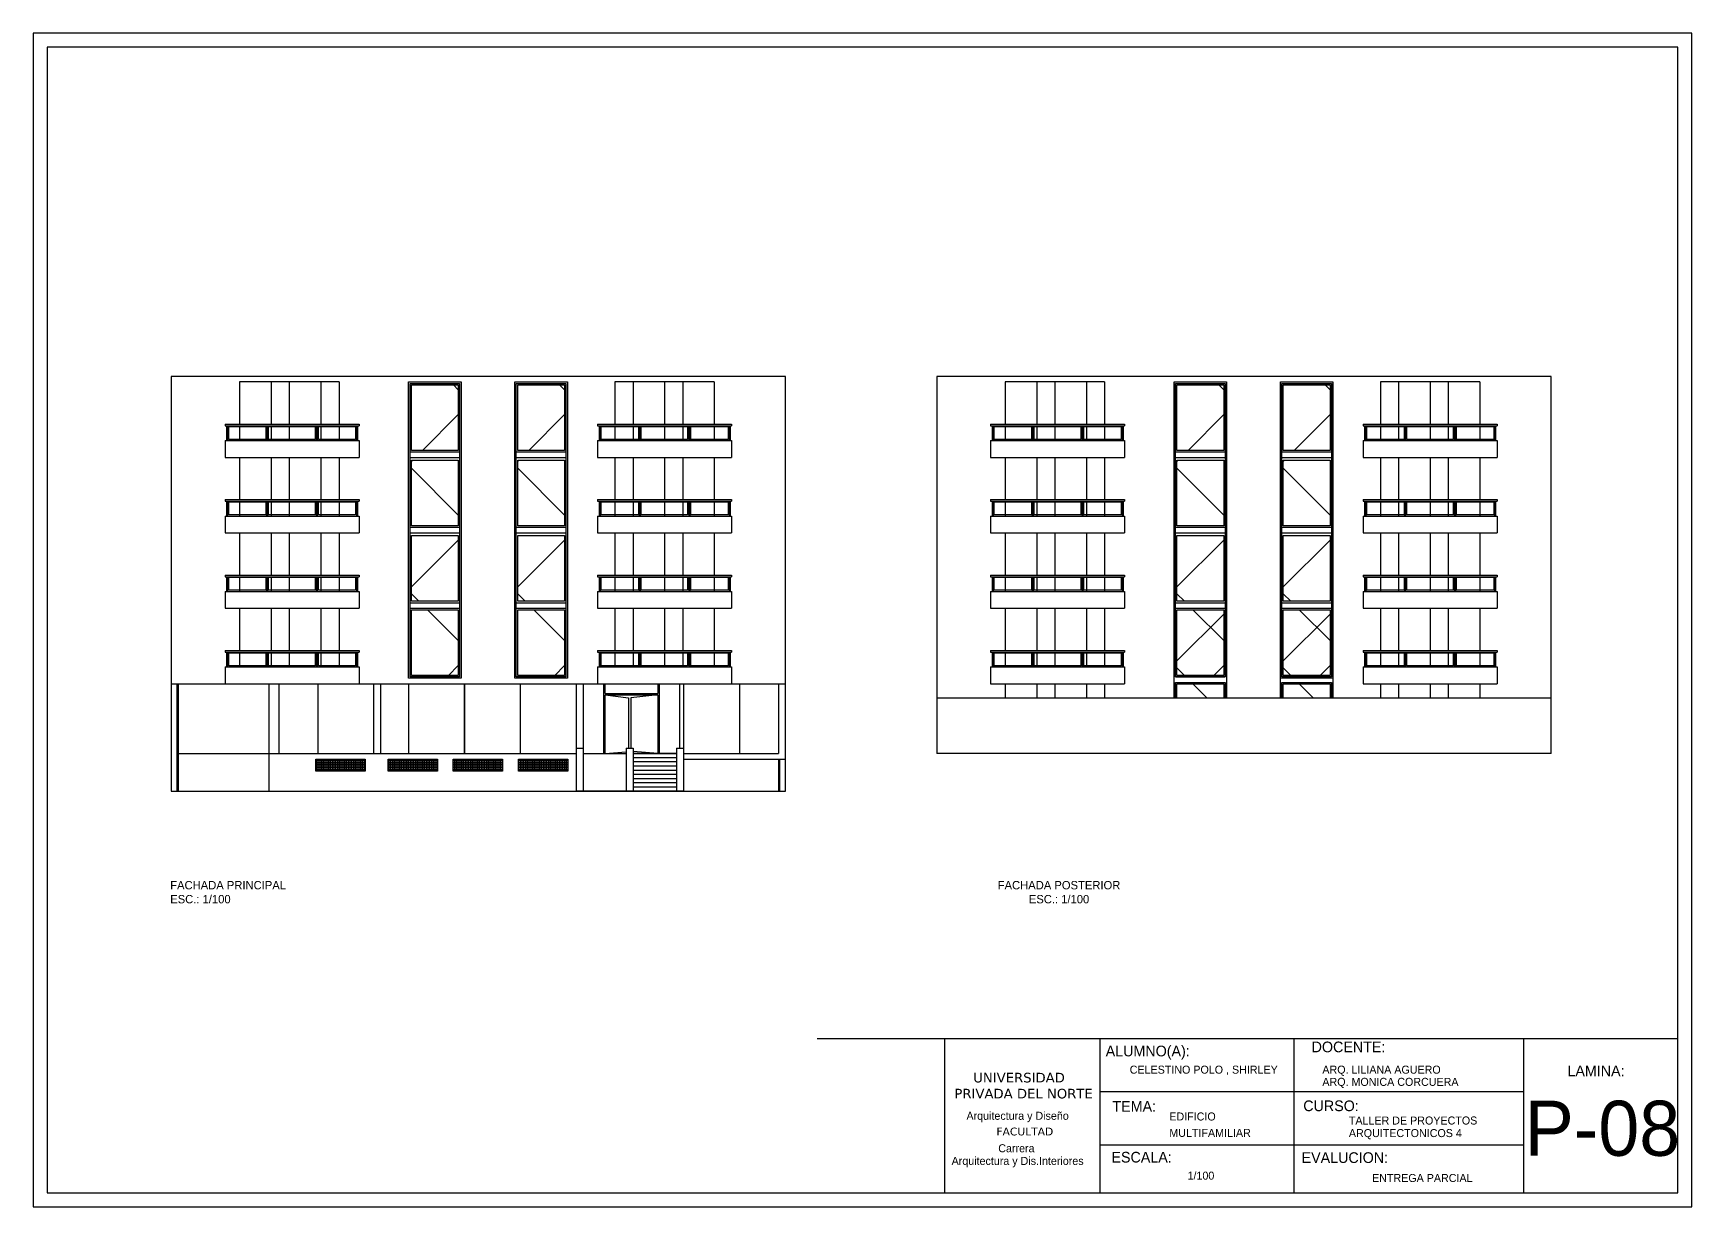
# Model space of a CAD drawing. Header units: metres. Extents: x -525 to 413, y -37 to 272.
# Drawn here: x 354.1 to 413.5, y 73.2 to 115.2 of the extents above; entities that cross this region are included whole.
import ezdxf

# ---------------------------------------------------------------- set-up
doc = ezdxf.new("R2010")
doc.units = ezdxf.units.M
doc.header["$MEASUREMENT"] = 0
doc.linetypes.add('DASHED', pattern=[70, 50, -20])
doc.layers.get('0').update_dxf_attribs({"color": 254})
for name, color, linetype in [('DRAW', 254, 'Continuous'), ('escalera', 254, 'DASHED'), ('NOFIJO', 254, 'Continuous'), ('PUERTAS', 254, 'Continuous')]:
    doc.layers.add(name, color=color, linetype=linetype)
doc.layers.add('MARCO DE LEYENDA', color=254, linetype='Continuous', lineweight=25)
doc.layers.add('ventanas', color=254, linetype='Continuous', lineweight=30)
doc.styles.get("Standard").update_dxf_attribs({"font": 'HTOWERT.TTF', "height": 0.08})
doc.styles.add('STYLE1', font='verdana.ttf', dxfattribs={"height": 3})
doc.styles.add('style2', font='GOTHIC.TTF')
pattern_1 = [(45, (-1691.911, -1527.9265), (-2.245064, 2.245064), []), (135, (-1691.911, -1527.9265), (-2.245064, -2.245064), [])]
pattern_2 = [(45, (-1695.718, -1527.9265), (-2.245064, 2.245064), []), (135, (-1695.718, -1527.9265), (-2.245064, -2.245064), [])]
pattern_3 = [(45, (-1664.495, -1527.9265), (-2.245064, 2.245064), []), (135, (-1664.495, -1527.9265), (-2.245064, -2.245064), [])]
pattern_4 = [(45, (-1668.302, -1527.9265), (-2.245064, 2.245064), []), (135, (-1668.302, -1527.9265), (-2.245064, -2.245064), [])]

msp = doc.modelspace()

# ---------------------------------------------------------------- hatches: boundary and pattern name
h = msp.add_hatch()
h.set_pattern_fill('ANSI37', color=256)
h.set_pattern_definition(pattern_2)
h.paths.add_polyline_path([(369.297, 99.914), (367.619, 99.914), (367.619, 97.564), (369.297, 97.564)])
h.paths.add_polyline_path([(369.297, 102.614), (367.619, 102.614), (367.619, 100.264), (369.297, 100.264)])
h = msp.add_hatch()
h.set_pattern_fill('ANSI37', color=256)
h.set_pattern_definition(pattern_1)
h.paths.add_polyline_path([(373.104, 99.914), (371.426, 99.914), (371.426, 97.564), (373.104, 97.564)])
h.paths.add_polyline_path([(373.104, 102.614), (371.426, 102.614), (371.426, 100.264), (373.104, 100.264)])
h = msp.add_hatch()
h.set_pattern_fill('ANSI37', color=256)
h.set_pattern_definition(pattern_4)
h.paths.add_polyline_path([(396.713, 99.914), (395.035, 99.914), (395.035, 97.564), (396.713, 97.564)])
h.paths.add_polyline_path([(396.713, 102.614), (395.035, 102.614), (395.035, 100.264), (396.713, 100.264)])
h = msp.add_hatch()
h.set_pattern_fill('ANSI37', color=256)
h.set_pattern_definition(pattern_3)
h.paths.add_polyline_path([(400.52, 99.914), (398.842, 99.914), (398.842, 97.564), (400.52, 97.564)])
h.paths.add_polyline_path([(400.52, 102.614), (398.842, 102.614), (398.842, 100.264), (400.52, 100.264)])
h = msp.add_hatch()
h.set_pattern_fill('ANSI37', color=256)
h.set_pattern_definition(pattern_2)
h.paths.add_polyline_path([(369.297, 94.564), (367.619, 94.564), (367.619, 92.214), (369.297, 92.214)])
h.paths.add_polyline_path([(369.297, 97.214), (367.619, 97.214), (367.619, 94.864), (369.297, 94.864)])
h = msp.add_hatch()
h.set_pattern_fill('ANSI37', color=256)
h.set_pattern_definition(pattern_1)
h.paths.add_polyline_path([(373.104, 94.564), (371.426, 94.564), (371.426, 92.214), (373.104, 92.214)])
h.paths.add_polyline_path([(373.104, 97.214), (371.426, 97.214), (371.426, 94.864), (373.104, 94.864)])
h = msp.add_hatch()
h.set_pattern_fill('ANSI37', color=256)
h.set_pattern_definition(pattern_4)
h.paths.add_polyline_path([(396.713, 94.564), (395.035, 94.564), (395.035, 92.214), (396.713, 92.214)])
h.paths.add_polyline_path([(396.713, 97.214), (395.035, 97.214), (395.035, 94.864), (396.713, 94.864)])
h = msp.add_hatch()
h.set_pattern_fill('ANSI37', color=256)
h.set_pattern_definition(pattern_3)
h.paths.add_polyline_path([(400.52, 94.564), (398.842, 94.564), (398.842, 92.214), (400.52, 92.214)])
h.paths.add_polyline_path([(400.52, 97.214), (398.842, 97.214), (398.842, 94.864), (400.52, 94.864)])
h = msp.add_hatch()
h.set_pattern_fill('ANSI37', color=256)
h.set_pattern_definition([(45, (-1668.302, -1530.5765), (-2.245064, 2.245064), []), (135, (-1668.302, -1530.5765), (-2.245064, -2.245064), [])])
h.paths.add_polyline_path([(396.713, 94.564), (395.035, 94.564), (395.035, 92.214), (396.713, 92.214)])
h.paths.add_polyline_path([(395.035, 91.414), (396.713, 91.414), (396.713, 91.914), (395.035, 91.914)])
h = msp.add_hatch()
h.set_pattern_fill('ANSI37', color=256)
h.set_pattern_definition([(45, (-1664.495, -1530.5765), (-2.245064, 2.245064), []), (135, (-1664.495, -1530.5765), (-2.245064, -2.245064), [])])
h.paths.add_polyline_path([(400.52, 94.564), (398.842, 94.564), (398.842, 92.214), (400.52, 92.214)])
h.paths.add_polyline_path([(398.842, 91.414), (400.52, 91.414), (400.52, 91.914), (398.842, 91.914)])
h = msp.add_hatch()
h.set_pattern_fill('ANSI37', color=256, scale=0.02, angle=315)
h.set_pattern_definition([(0, (-1691.91102, -1527.92647), (1e-17, 0.0635), []), (90, (-1691.91102, -1527.92647), (-0.0635, 2e-17), [])])
h.paths.add_polyline_path([(365.967, 89.209), (364.199, 89.209), (364.199, 88.786), (365.967, 88.786)])
h.paths.add_polyline_path([(368.55, 89.209), (366.782, 89.209), (366.782, 88.786), (368.55, 88.786)])
h.paths.add_polyline_path([(370.884, 89.209), (369.115, 89.209), (369.115, 88.786), (370.884, 88.786)])
h.paths.add_polyline_path([(373.217, 89.209), (371.449, 89.209), (371.449, 88.786), (373.217, 88.786)])

# ---------------------------------------------------------------- linework, layer by layer
for p, q in [((359.016, 102.914), (359.016, 88.064)), ((381.016, 102.914), (359.016, 102.914)), ((381.016, 88.064), (381.016, 102.914)), ((386.432, 102.914), (386.432, 89.414)), ((408.432, 102.914), (386.432, 102.914)), ((408.432, 89.414), (408.432, 102.914)), ((365.027, 102.714), (361.468, 102.714)), ((361.468, 102.714), (361.468, 101.204)), ((365.027, 102.714), (365.027, 101.204)), ((378.466, 102.714), (374.907, 102.714)), ((374.907, 102.714), (374.907, 101.204)), ((378.466, 102.714), (378.466, 101.204)), ((392.443, 102.714), (388.884, 102.714)), ((388.884, 102.714), (388.884, 101.204)), ((392.443, 102.714), (392.443, 101.204)), ((405.882, 102.714), (402.323, 102.714)), ((402.323, 102.714), (402.323, 101.204)), ((405.882, 102.714), (405.882, 101.204)), ((360.946, 101.204), (365.746, 101.204)), ((360.946, 101.204), (360.946, 101.143)), ((360.946, 101.143), (365.746, 101.143)), ((361.012, 100.614), (361.012, 101.124)), ((361.037, 101.124), (361.012, 101.124)), ((361.021, 101.124), (361.021, 101.143)), ((361.03, 101.124), (361.03, 101.143)), ((361.037, 101.124), (361.037, 100.614)), ((361.468, 101.143), (361.468, 100.614)), ((362.444, 100.614), (362.444, 101.124)), ((362.469, 101.124), (362.444, 101.124)), ((362.453, 101.124), (362.453, 101.143)), ((362.462, 101.124), (362.462, 101.143)), ((362.469, 101.124), (362.469, 100.614)), ((364.223, 100.614), (364.223, 101.124)), ((364.248, 101.124), (364.223, 101.124)), ((364.232, 101.124), (364.232, 101.143)), ((364.241, 101.124), (364.241, 101.143)), ((364.248, 101.124), (364.248, 100.614)), ((365.027, 101.143), (365.027, 100.614)), ((365.664, 100.614), (365.664, 101.124)), ((365.689, 101.124), (365.664, 101.124)), ((365.673, 101.124), (365.673, 101.143)), ((365.682, 101.124), (365.682, 101.143)), ((365.689, 101.124), (365.689, 100.614)), ((365.746, 101.204), (365.746, 101.143)), ((374.286, 101.204), (379.086, 101.204)), ((374.286, 101.204), (374.286, 101.143)), ((374.286, 101.143), (379.086, 101.143)), ((374.353, 100.614), (374.353, 101.124)), ((374.378, 101.124), (374.353, 101.124)), ((374.362, 101.124), (374.362, 101.143)), ((374.37, 101.124), (374.37, 101.143)), ((374.378, 101.124), (374.378, 100.614)), ((374.907, 101.143), (374.907, 100.614)), ((375.784, 100.614), (375.784, 101.124)), ((375.809, 101.124), (375.784, 101.124)), ((375.793, 101.124), (375.793, 101.143)), ((375.802, 101.124), (375.802, 101.143)), ((375.809, 101.124), (375.809, 100.614)), ((377.564, 100.614), (377.564, 101.124)), ((377.589, 101.124), (377.564, 101.124)), ((377.573, 101.124), (377.573, 101.143)), ((377.582, 101.124), (377.582, 101.143)), ((377.589, 101.124), (377.589, 100.614)), ((378.466, 101.143), (378.466, 100.614)), ((379.005, 100.614), (379.005, 101.124)), ((379.03, 101.124), (379.005, 101.124)), ((379.014, 101.124), (379.014, 101.143)), ((379.023, 101.124), (379.023, 101.143)), ((379.03, 101.124), (379.03, 100.614)), ((379.086, 101.204), (379.086, 101.143)), ((388.361, 101.204), (393.162, 101.204)), ((388.361, 101.204), (388.361, 101.143)), ((388.361, 101.143), (393.162, 101.143)), ((388.428, 100.614), (388.428, 101.124)), ((388.453, 101.124), (388.428, 101.124)), ((388.437, 101.124), (388.437, 101.143)), ((388.446, 101.124), (388.446, 101.143)), ((388.453, 101.124), (388.453, 100.614)), ((388.884, 101.143), (388.884, 100.614)), ((389.86, 100.614), (389.86, 101.124)), ((389.885, 101.124), (389.86, 101.124)), ((389.869, 101.124), (389.869, 101.143)), ((389.877, 101.124), (389.877, 101.143)), ((389.885, 101.124), (389.885, 100.614)), ((391.639, 100.614), (391.639, 101.124)), ((391.664, 101.124), (391.639, 101.124)), ((391.648, 101.124), (391.648, 101.143)), ((391.657, 101.124), (391.657, 101.143)), ((391.664, 101.124), (391.664, 100.614)), ((392.443, 101.143), (392.443, 100.614)), ((393.08, 100.614), (393.08, 101.124)), ((393.105, 101.124), (393.08, 101.124)), ((393.089, 101.124), (393.089, 101.143)), ((393.098, 101.124), (393.098, 101.143)), ((393.105, 101.124), (393.105, 100.614)), ((393.162, 101.204), (393.162, 101.143)), ((401.702, 101.204), (406.502, 101.204)), ((401.702, 101.204), (401.702, 101.143)), ((401.702, 101.143), (406.502, 101.143)), ((401.769, 100.614), (401.769, 101.124)), ((401.794, 101.124), (401.769, 101.124)), ((401.778, 101.124), (401.778, 101.143)), ((401.786, 101.124), (401.786, 101.143)), ((401.794, 101.124), (401.794, 100.614)), ((402.323, 101.143), (402.323, 100.614)), ((403.2, 100.614), (403.2, 101.124)), ((403.225, 101.124), (403.2, 101.124)), ((403.209, 101.124), (403.209, 101.143)), ((403.218, 101.124), (403.218, 101.143)), ((403.225, 101.124), (403.225, 100.614)), ((404.98, 100.614), (404.98, 101.124)), ((405.005, 101.124), (404.98, 101.124)), ((404.989, 101.124), (404.989, 101.143)), ((404.998, 101.124), (404.998, 101.143)), ((405.005, 101.124), (405.005, 100.614)), ((405.882, 101.143), (405.882, 100.614)), ((406.421, 100.614), (406.421, 101.124)), ((406.446, 101.124), (406.421, 101.124)), ((406.43, 101.124), (406.43, 101.143)), ((406.438, 101.124), (406.438, 101.143)), ((406.446, 101.124), (406.446, 100.614)), ((406.502, 101.204), (406.502, 101.143)), ((360.946, 100.614), (365.746, 100.614)), ((360.946, 100.614), (360.946, 100.014)), ((365.746, 100.614), (365.746, 100.014)), ((374.286, 100.614), (379.086, 100.614)), ((374.286, 100.614), (374.286, 100.014)), ((379.086, 100.614), (379.086, 100.014)), ((388.361, 100.614), (393.161, 100.614)), ((388.361, 100.614), (388.361, 100.014)), ((393.161, 100.614), (393.161, 100.014)), ((401.702, 100.614), (406.502, 100.614)), ((401.702, 100.614), (401.702, 100.014)), ((406.502, 100.614), (406.502, 100.014)), ((360.946, 100.014), (365.746, 100.014)), ((361.468, 100.014), (361.468, 98.504)), ((365.027, 100.014), (365.027, 98.504)), ((367.569, 100.214), (369.347, 100.214)), ((367.569, 100.014), (369.347, 100.014)), ((371.376, 100.214), (373.154, 100.214)), ((371.376, 100.014), (373.154, 100.014)), ((374.286, 100.014), (379.086, 100.014)), ((374.907, 100.014), (374.907, 98.504)), ((378.466, 100.014), (378.466, 98.504)), ((388.361, 100.014), (393.161, 100.014)), ((388.884, 100.014), (388.884, 98.504)), ((392.443, 100.014), (392.443, 98.504)), ((394.985, 100.214), (396.763, 100.214)), ((394.985, 100.014), (396.763, 100.014)), ((398.792, 100.214), (400.57, 100.214)), ((398.792, 100.014), (400.57, 100.014)), ((401.702, 100.014), (406.502, 100.014)), ((402.323, 100.014), (402.323, 98.504)), ((405.882, 100.014), (405.882, 98.504)), ((360.946, 98.504), (365.746, 98.504)), ((360.946, 98.504), (360.946, 98.443)), ((360.946, 98.443), (365.746, 98.443)), ((361.012, 97.914), (361.012, 98.424)), ((361.037, 98.424), (361.012, 98.424)), ((361.021, 98.424), (361.021, 98.443)), ((361.03, 98.424), (361.03, 98.443)), ((361.037, 98.424), (361.037, 97.914)), ((361.468, 98.443), (361.468, 97.914)), ((362.444, 97.914), (362.444, 98.424)), ((362.469, 98.424), (362.444, 98.424)), ((362.453, 98.424), (362.453, 98.443)), ((362.462, 98.424), (362.462, 98.443)), ((362.469, 98.424), (362.469, 97.914)), ((364.223, 97.914), (364.223, 98.424)), ((364.248, 98.424), (364.223, 98.424)), ((364.232, 98.424), (364.232, 98.443)), ((364.241, 98.424), (364.241, 98.443)), ((364.248, 98.424), (364.248, 97.914)), ((365.027, 98.443), (365.027, 97.914)), ((365.664, 97.914), (365.664, 98.424)), ((365.689, 98.424), (365.664, 98.424)), ((365.673, 98.424), (365.673, 98.443)), ((365.682, 98.424), (365.682, 98.443)), ((365.689, 98.424), (365.689, 97.914)), ((365.746, 98.504), (365.746, 98.443)), ((374.286, 98.504), (379.086, 98.504)), ((374.286, 98.504), (374.286, 98.443)), ((374.286, 98.443), (379.086, 98.443)), ((374.353, 97.914), (374.353, 98.424)), ((374.378, 98.424), (374.353, 98.424)), ((374.362, 98.424), (374.362, 98.443)), ((374.37, 98.424), (374.37, 98.443)), ((374.378, 98.424), (374.378, 97.914)), ((374.907, 98.443), (374.907, 97.914)), ((375.784, 97.914), (375.784, 98.424)), ((375.809, 98.424), (375.784, 98.424)), ((375.793, 98.424), (375.793, 98.443)), ((375.802, 98.424), (375.802, 98.443)), ((375.809, 98.424), (375.809, 97.914)), ((377.564, 97.914), (377.564, 98.424)), ((377.589, 98.424), (377.564, 98.424)), ((377.573, 98.424), (377.573, 98.443)), ((377.582, 98.424), (377.582, 98.443)), ((377.589, 98.424), (377.589, 97.914)), ((378.466, 98.443), (378.466, 97.914)), ((379.005, 97.914), (379.005, 98.424)), ((379.03, 98.424), (379.005, 98.424)), ((379.014, 98.424), (379.014, 98.443)), ((379.023, 98.424), (379.023, 98.443)), ((379.03, 98.424), (379.03, 97.914)), ((379.086, 98.504), (379.086, 98.443)), ((388.361, 98.504), (393.162, 98.504)), ((388.361, 98.504), (388.361, 98.443)), ((388.361, 98.443), (393.162, 98.443)), ((388.428, 97.914), (388.428, 98.424)), ((388.453, 98.424), (388.428, 98.424)), ((388.437, 98.424), (388.437, 98.443)), ((388.446, 98.424), (388.446, 98.443)), ((388.453, 98.424), (388.453, 97.914)), ((388.884, 98.443), (388.884, 97.914)), ((389.86, 97.914), (389.86, 98.424)), ((389.885, 98.424), (389.86, 98.424)), ((389.869, 98.424), (389.869, 98.443)), ((389.877, 98.424), (389.877, 98.443)), ((389.885, 98.424), (389.885, 97.914)), ((391.639, 97.914), (391.639, 98.424)), ((391.664, 98.424), (391.639, 98.424)), ((391.648, 98.424), (391.648, 98.443)), ((391.657, 98.424), (391.657, 98.443)), ((391.664, 98.424), (391.664, 97.914)), ((392.443, 98.443), (392.443, 97.914)), ((393.08, 97.914), (393.08, 98.424)), ((393.105, 98.424), (393.08, 98.424)), ((393.089, 98.424), (393.089, 98.443)), ((393.098, 98.424), (393.098, 98.443)), ((393.105, 98.424), (393.105, 97.914)), ((393.162, 98.504), (393.162, 98.443)), ((401.702, 98.504), (406.502, 98.504)), ((401.702, 98.504), (401.702, 98.443)), ((401.702, 98.443), (406.502, 98.443)), ((401.769, 97.914), (401.769, 98.424)), ((401.794, 98.424), (401.769, 98.424)), ((401.778, 98.424), (401.778, 98.443)), ((401.786, 98.424), (401.786, 98.443)), ((401.794, 98.424), (401.794, 97.914)), ((402.323, 98.443), (402.323, 97.914)), ((403.2, 97.914), (403.2, 98.424)), ((403.225, 98.424), (403.2, 98.424)), ((403.209, 98.424), (403.209, 98.443)), ((403.218, 98.424), (403.218, 98.443)), ((403.225, 98.424), (403.225, 97.914)), ((404.98, 97.914), (404.98, 98.424)), ((405.005, 98.424), (404.98, 98.424)), ((404.989, 98.424), (404.989, 98.443)), ((404.998, 98.424), (404.998, 98.443)), ((405.005, 98.424), (405.005, 97.914)), ((405.882, 98.443), (405.882, 97.914)), ((406.421, 97.914), (406.421, 98.424)), ((406.446, 98.424), (406.421, 98.424)), ((406.43, 98.424), (406.43, 98.443)), ((406.438, 98.424), (406.438, 98.443)), ((406.446, 98.424), (406.446, 97.914)), ((406.502, 98.504), (406.502, 98.443)), ((360.946, 97.914), (365.746, 97.914)), ((360.946, 97.914), (360.946, 97.314)), ((365.746, 97.914), (365.746, 97.314)), ((367.569, 97.514), (369.347, 97.514)), ((371.376, 97.514), (373.154, 97.514)), ((374.286, 97.914), (379.086, 97.914)), ((374.286, 97.914), (374.286, 97.314)), ((379.086, 97.914), (379.086, 97.314)), ((388.361, 97.914), (393.161, 97.914)), ((388.361, 97.914), (388.361, 97.314)), ((393.161, 97.914), (393.161, 97.314)), ((394.985, 97.514), (396.763, 97.514)), ((398.792, 97.514), (400.57, 97.514)), ((401.702, 97.914), (406.502, 97.914)), ((401.702, 97.914), (401.702, 97.314)), ((406.502, 97.914), (406.502, 97.314)), ((360.946, 97.314), (365.746, 97.314)), ((361.468, 97.314), (361.468, 95.804)), ((365.027, 97.314), (365.027, 95.804)), ((367.569, 97.314), (369.347, 97.314)), ((371.376, 97.314), (373.154, 97.314)), ((374.286, 97.314), (379.086, 97.314)), ((374.907, 97.314), (374.907, 95.804)), ((378.466, 97.314), (378.466, 95.804)), ((388.361, 97.314), (393.161, 97.314)), ((388.884, 97.314), (388.884, 95.804)), ((392.443, 97.314), (392.443, 95.804)), ((394.985, 97.314), (396.763, 97.314)), ((398.792, 97.314), (400.57, 97.314)), ((401.702, 97.314), (406.502, 97.314)), ((402.323, 97.314), (402.323, 95.804)), ((405.882, 97.314), (405.882, 95.804)), ((360.946, 95.804), (365.746, 95.804)), ((360.946, 95.804), (360.946, 95.743)), ((360.946, 95.743), (365.746, 95.743)), ((361.012, 95.214), (361.012, 95.724)), ((361.037, 95.724), (361.012, 95.724)), ((361.021, 95.724), (361.021, 95.743)), ((361.03, 95.724), (361.03, 95.743)), ((361.037, 95.724), (361.037, 95.214)), ((361.468, 95.743), (361.468, 95.214)), ((362.444, 95.214), (362.444, 95.724)), ((362.469, 95.724), (362.444, 95.724)), ((362.453, 95.724), (362.453, 95.743)), ((362.462, 95.724), (362.462, 95.743)), ((362.469, 95.724), (362.469, 95.214)), ((364.223, 95.214), (364.223, 95.724)), ((364.248, 95.724), (364.223, 95.724)), ((364.232, 95.724), (364.232, 95.743)), ((364.241, 95.724), (364.241, 95.743)), ((364.248, 95.724), (364.248, 95.214)), ((365.027, 95.743), (365.027, 95.214)), ((365.664, 95.214), (365.664, 95.724)), ((365.689, 95.724), (365.664, 95.724)), ((365.673, 95.724), (365.673, 95.743)), ((365.682, 95.724), (365.682, 95.743)), ((365.689, 95.724), (365.689, 95.214)), ((365.746, 95.804), (365.746, 95.743)), ((374.286, 95.804), (379.086, 95.804)), ((374.286, 95.804), (374.286, 95.743)), ((374.286, 95.743), (379.086, 95.743)), ((374.353, 95.214), (374.353, 95.724)), ((374.378, 95.724), (374.353, 95.724)), ((374.362, 95.724), (374.362, 95.743)), ((374.37, 95.724), (374.37, 95.743)), ((374.378, 95.724), (374.378, 95.214)), ((374.907, 95.743), (374.907, 95.214)), ((375.784, 95.214), (375.784, 95.724)), ((375.809, 95.724), (375.784, 95.724)), ((375.793, 95.724), (375.793, 95.743)), ((375.802, 95.724), (375.802, 95.743)), ((375.809, 95.724), (375.809, 95.214)), ((377.564, 95.214), (377.564, 95.724)), ((377.589, 95.724), (377.564, 95.724)), ((377.573, 95.724), (377.573, 95.743)), ((377.582, 95.724), (377.582, 95.743)), ((377.589, 95.724), (377.589, 95.214)), ((378.466, 95.743), (378.466, 95.214)), ((379.005, 95.214), (379.005, 95.724)), ((379.03, 95.724), (379.005, 95.724)), ((379.014, 95.724), (379.014, 95.743)), ((379.023, 95.724), (379.023, 95.743)), ((379.03, 95.724), (379.03, 95.214)), ((379.086, 95.804), (379.086, 95.743)), ((388.361, 95.804), (393.162, 95.804)), ((388.361, 95.804), (388.361, 95.743)), ((388.361, 95.743), (393.162, 95.743)), ((388.428, 95.214), (388.428, 95.724)), ((388.453, 95.724), (388.428, 95.724)), ((388.437, 95.724), (388.437, 95.743)), ((388.446, 95.724), (388.446, 95.743)), ((388.453, 95.724), (388.453, 95.214)), ((388.884, 95.743), (388.884, 95.214)), ((389.86, 95.214), (389.86, 95.724)), ((389.885, 95.724), (389.86, 95.724)), ((389.869, 95.724), (389.869, 95.743)), ((389.877, 95.724), (389.877, 95.743)), ((389.885, 95.724), (389.885, 95.214)), ((391.639, 95.214), (391.639, 95.724)), ((391.664, 95.724), (391.639, 95.724)), ((391.648, 95.724), (391.648, 95.743)), ((391.657, 95.724), (391.657, 95.743)), ((391.664, 95.724), (391.664, 95.214)), ((392.443, 95.743), (392.443, 95.214)), ((393.08, 95.214), (393.08, 95.724)), ((393.105, 95.724), (393.08, 95.724)), ((393.089, 95.724), (393.089, 95.743)), ((393.098, 95.724), (393.098, 95.743)), ((393.105, 95.724), (393.105, 95.214)), ((393.162, 95.804), (393.162, 95.743)), ((401.702, 95.804), (406.502, 95.804)), ((401.702, 95.804), (401.702, 95.743)), ((401.702, 95.743), (406.502, 95.743)), ((401.769, 95.214), (401.769, 95.724)), ((401.794, 95.724), (401.769, 95.724)), ((401.778, 95.724), (401.778, 95.743)), ((401.786, 95.724), (401.786, 95.743)), ((401.794, 95.724), (401.794, 95.214)), ((402.323, 95.743), (402.323, 95.214)), ((403.2, 95.214), (403.2, 95.724)), ((403.225, 95.724), (403.2, 95.724)), ((403.209, 95.724), (403.209, 95.743)), ((403.218, 95.724), (403.218, 95.743)), ((403.225, 95.724), (403.225, 95.214)), ((404.98, 95.214), (404.98, 95.724)), ((405.005, 95.724), (404.98, 95.724)), ((404.989, 95.724), (404.989, 95.743)), ((404.998, 95.724), (404.998, 95.743)), ((405.005, 95.724), (405.005, 95.214)), ((405.882, 95.743), (405.882, 95.214)), ((406.421, 95.214), (406.421, 95.724)), ((406.446, 95.724), (406.421, 95.724)), ((406.43, 95.724), (406.43, 95.743)), ((406.438, 95.724), (406.438, 95.743)), ((406.446, 95.724), (406.446, 95.214)), ((406.502, 95.804), (406.502, 95.743)), ((360.946, 95.214), (365.746, 95.214)), ((360.946, 95.214), (360.946, 94.614)), ((365.746, 95.214), (365.746, 94.614)), ((374.286, 95.214), (379.086, 95.214)), ((374.286, 95.214), (374.286, 94.614)), ((379.086, 95.214), (379.086, 94.614)), ((388.361, 95.214), (393.161, 95.214)), ((388.361, 95.214), (388.361, 94.614)), ((393.161, 95.214), (393.161, 94.614)), ((401.702, 95.214), (406.502, 95.214)), ((401.702, 95.214), (401.702, 94.614)), ((406.502, 95.214), (406.502, 94.614)), ((360.946, 94.614), (365.746, 94.614)), ((361.468, 94.614), (361.468, 93.104)), ((365.027, 94.614), (365.027, 93.104)), ((367.569, 94.814), (369.347, 94.814)), ((371.376, 94.814), (373.154, 94.814)), ((374.286, 94.614), (379.086, 94.614)), ((374.907, 94.614), (374.907, 93.104)), ((378.466, 94.614), (378.466, 93.104)), ((388.361, 94.614), (393.161, 94.614)), ((388.884, 94.614), (388.884, 93.104)), ((392.443, 94.614), (392.443, 93.104)), ((394.985, 94.814), (396.763, 94.814)), ((398.792, 94.814), (400.57, 94.814)), ((401.702, 94.614), (406.502, 94.614)), ((402.323, 94.614), (402.323, 93.104)), ((405.882, 94.614), (405.882, 93.104)), ((360.946, 93.104), (365.746, 93.104)), ((360.946, 93.104), (360.946, 93.043)), ((360.946, 93.043), (365.746, 93.043)), ((361.012, 92.514), (361.012, 93.024)), ((361.037, 93.024), (361.012, 93.024)), ((361.021, 93.024), (361.021, 93.043)), ((361.03, 93.024), (361.03, 93.043)), ((361.037, 93.024), (361.037, 92.514)), ((361.468, 93.043), (361.468, 92.514)), ((362.444, 92.514), (362.444, 93.024)), ((362.469, 93.024), (362.444, 93.024)), ((362.453, 93.024), (362.453, 93.043)), ((362.462, 93.024), (362.462, 93.043)), ((362.469, 93.024), (362.469, 92.514)), ((364.223, 92.514), (364.223, 93.024)), ((364.248, 93.024), (364.223, 93.024)), ((364.232, 93.024), (364.232, 93.043)), ((364.241, 93.024), (364.241, 93.043)), ((364.248, 93.024), (364.248, 92.514)), ((365.027, 93.043), (365.027, 92.514)), ((365.664, 92.514), (365.664, 93.024)), ((365.689, 93.024), (365.664, 93.024)), ((365.673, 93.024), (365.673, 93.043)), ((365.682, 93.024), (365.682, 93.043)), ((365.689, 93.024), (365.689, 92.514)), ((365.746, 93.104), (365.746, 93.043)), ((374.286, 93.104), (379.086, 93.104)), ((374.286, 93.104), (374.286, 93.043)), ((374.286, 93.043), (379.086, 93.043)), ((374.353, 92.514), (374.353, 93.024)), ((374.378, 93.024), (374.353, 93.024)), ((374.362, 93.024), (374.362, 93.043)), ((374.37, 93.024), (374.37, 93.043)), ((374.378, 93.024), (374.378, 92.514)), ((374.907, 93.043), (374.907, 92.514)), ((375.784, 92.514), (375.784, 93.024)), ((375.809, 93.024), (375.784, 93.024)), ((375.793, 93.024), (375.793, 93.043)), ((375.802, 93.024), (375.802, 93.043)), ((375.809, 93.024), (375.809, 92.514)), ((377.564, 92.514), (377.564, 93.024)), ((377.589, 93.024), (377.564, 93.024)), ((377.573, 93.024), (377.573, 93.043)), ((377.582, 93.024), (377.582, 93.043)), ((377.589, 93.024), (377.589, 92.514)), ((378.466, 93.043), (378.466, 92.514)), ((379.005, 92.514), (379.005, 93.024)), ((379.03, 93.024), (379.005, 93.024)), ((379.014, 93.024), (379.014, 93.043)), ((379.023, 93.024), (379.023, 93.043)), ((379.03, 93.024), (379.03, 92.514)), ((379.086, 93.104), (379.086, 93.043)), ((388.361, 93.104), (393.162, 93.104)), ((388.361, 93.104), (388.361, 93.043)), ((388.361, 93.043), (393.162, 93.043)), ((388.428, 92.514), (388.428, 93.024)), ((388.453, 93.024), (388.428, 93.024)), ((388.437, 93.024), (388.437, 93.043)), ((388.446, 93.024), (388.446, 93.043)), ((388.453, 93.024), (388.453, 92.514)), ((388.884, 93.043), (388.884, 92.514)), ((389.86, 92.514), (389.86, 93.024)), ((389.885, 93.024), (389.86, 93.024)), ((389.869, 93.024), (389.869, 93.043)), ((389.877, 93.024), (389.877, 93.043)), ((389.885, 93.024), (389.885, 92.514)), ((391.639, 92.514), (391.639, 93.024)), ((391.664, 93.024), (391.639, 93.024)), ((391.648, 93.024), (391.648, 93.043)), ((391.657, 93.024), (391.657, 93.043)), ((391.664, 93.024), (391.664, 92.514)), ((392.443, 93.043), (392.443, 92.514)), ((393.08, 92.514), (393.08, 93.024)), ((393.105, 93.024), (393.08, 93.024)), ((393.089, 93.024), (393.089, 93.043)), ((393.098, 93.024), (393.098, 93.043)), ((393.105, 93.024), (393.105, 92.514)), ((393.162, 93.104), (393.162, 93.043)), ((401.702, 93.104), (406.502, 93.104)), ((401.702, 93.104), (401.702, 93.043)), ((401.702, 93.043), (406.502, 93.043)), ((401.769, 92.514), (401.769, 93.024)), ((401.794, 93.024), (401.769, 93.024)), ((401.778, 93.024), (401.778, 93.043)), ((401.786, 93.024), (401.786, 93.043)), ((401.794, 93.024), (401.794, 92.514)), ((402.323, 93.043), (402.323, 92.514)), ((403.2, 92.514), (403.2, 93.024)), ((403.225, 93.024), (403.2, 93.024)), ((403.209, 93.024), (403.209, 93.043)), ((403.218, 93.024), (403.218, 93.043)), ((403.225, 93.024), (403.225, 92.514)), ((404.98, 92.514), (404.98, 93.024)), ((405.005, 93.024), (404.98, 93.024)), ((404.989, 93.024), (404.989, 93.043)), ((404.998, 93.024), (404.998, 93.043)), ((405.005, 93.024), (405.005, 92.514)), ((405.882, 93.043), (405.882, 92.514)), ((406.421, 92.514), (406.421, 93.024)), ((406.446, 93.024), (406.421, 93.024)), ((406.43, 93.024), (406.43, 93.043)), ((406.438, 93.024), (406.438, 93.043)), ((406.446, 93.024), (406.446, 92.514)), ((406.502, 93.104), (406.502, 93.043)), ((360.946, 92.514), (365.746, 92.514)), ((360.946, 92.514), (360.946, 91.914)), ((365.746, 92.514), (365.746, 91.914)), ((374.286, 92.514), (379.086, 92.514)), ((374.286, 92.514), (374.286, 91.914)), ((379.086, 92.514), (379.086, 91.914)), ((388.361, 92.514), (393.161, 92.514)), ((388.361, 92.514), (388.361, 91.914)), ((393.161, 92.514), (393.161, 91.914)), ((394.985, 92.164), (396.763, 92.164)), ((401.702, 92.514), (406.502, 92.514)), ((401.702, 92.514), (401.702, 91.914)), ((406.502, 92.514), (406.502, 91.914)), ((359.016, 91.914), (365.746, 91.914)), ((359.216, 91.914), (359.216, 88.064)), ((362.516, 91.914), (362.516, 88.064)), ((365.746, 91.914), (381.016, 91.914)), ((373.766, 91.914), (373.766, 89.614)), ((374.56, 91.564), (374.56, 91.914)), ((374.56, 91.564), (376.442, 91.564)), ((374.56, 89.414), (374.56, 91.514)), ((374.56, 91.514), (376.442, 91.514)), ((376.442, 91.914), (376.442, 91.564)), ((376.442, 91.514), (376.442, 89.414)), ((377.216, 91.914), (377.216, 89.614)), ((377.366, 91.914), (377.366, 88.064)), ((380.765, 91.914), (380.765, 89.414)), ((388.361, 91.914), (393.161, 91.914)), ((388.884, 91.914), (388.884, 91.414)), ((392.443, 91.914), (392.443, 91.414)), ((401.702, 91.914), (406.502, 91.914)), ((402.323, 91.914), (402.323, 91.414)), ((405.882, 91.914), (405.882, 91.414)), ((386.432, 91.414), (408.432, 91.414)), ((359.266, 89.414), (373.515, 89.414)), ((373.515, 89.614), (373.766, 89.614)), ((373.515, 89.614), (373.515, 88.064)), ((373.766, 89.614), (373.766, 88.064)), ((373.766, 89.414), (375.316, 89.414)), ((375.316, 89.614), (375.566, 89.614)), ((375.316, 89.614), (375.316, 88.064)), ((375.566, 89.614), (375.566, 88.064)), ((375.566, 89.414), (377.116, 89.414)), ((377.116, 89.614), (377.366, 89.614)), ((377.116, 89.614), (377.116, 88.064)), ((377.116, 89.614), (377.116, 88.064)), ((377.366, 89.414), (380.765, 89.414)), ((377.366, 89.214), (381.016, 89.214)), ((380.816, 88.064), (380.816, 89.214)), ((408.432, 89.414), (386.432, 89.414)), ((359.016, 88.064), (381.016, 88.064)), ((359.016, 88.064), (359.216, 88.064)), ((377.366, 88.064), (373.515, 88.064)), ((402.909, 77.308), (392.286, 77.308)), ((402.909, 75.395), (392.286, 75.395))]:
    msp.add_line(p, q)
at = {"linetype": 'Continuous'}
for points in [[(413.474, 115.195), (354.074, 115.195), (354.074, 73.195), (413.474, 73.195)], [(412.974, 114.695), (354.574, 114.695), (354.574, 73.695), (412.974, 73.695)]]:
    msp.add_lwpolyline(points, close=True, dxfattribs=at)
for points in [[(367.519, 102.714), (369.397, 102.714), (369.397, 92.114), (367.519, 92.114)], [(367.569, 102.664), (369.347, 102.664), (369.347, 92.164), (367.569, 92.164)], [(371.326, 102.714), (373.204, 102.714), (373.204, 92.114), (371.326, 92.114)], [(371.376, 102.664), (373.154, 102.664), (373.154, 92.164), (371.376, 92.164)], [(394.985, 102.664), (396.763, 102.664), (396.763, 92.164), (394.985, 92.164)], [(398.742, 102.714), (400.62, 102.714), (400.62, 92.114), (398.742, 92.114)], [(398.792, 102.664), (400.57, 102.664), (400.57, 92.164), (398.792, 92.164)], [(367.569, 94.614), (369.347, 94.614), (369.347, 92.164), (367.569, 92.164)], [(371.376, 94.614), (373.154, 94.614), (373.154, 92.164), (371.376, 92.164)], [(394.985, 94.614), (396.763, 94.614), (396.763, 92.164), (394.985, 92.164)], [(398.792, 94.614), (400.57, 94.614), (400.57, 92.164), (398.792, 92.164)], [(365.967, 88.786), (364.199, 88.786), (364.199, 89.209), (365.967, 89.209)], [(368.55, 88.786), (366.782, 88.786), (366.782, 89.209), (368.55, 89.209)], [(370.884, 88.786), (369.115, 88.786), (369.115, 89.209), (370.884, 89.209)], [(373.217, 88.786), (371.449, 88.786), (371.449, 89.209), (373.217, 89.209)]]:
    msp.add_lwpolyline(points, close=True)
for points in [[(394.935, 91.414), (394.935, 102.714), (396.813, 102.714), (396.813, 91.414)], [(398.742, 91.414), (398.742, 102.714), (400.62, 102.714), (400.62, 91.414)], [(394.985, 91.414), (394.985, 91.964), (396.763, 91.964), (396.763, 91.414)], [(398.792, 91.414), (398.792, 91.964), (400.57, 91.964), (400.57, 91.414)], [(396.813, 89.414), (394.935, 89.414)], [(400.62, 89.414), (400.62, 89.414), (398.742, 89.414)]]:
    msp.add_lwpolyline(points)
at = {"layer": 'DRAW'}
for p, q in [((362.598, 102.714), (362.598, 101.204)), ((363.247, 102.714), (363.247, 101.204)), ((364.378, 102.714), (364.378, 101.204)), ((375.555, 102.714), (375.555, 101.204)), ((376.686, 102.714), (376.686, 101.204)), ((377.335, 102.714), (377.335, 101.204)), ((390.014, 102.714), (390.014, 101.204)), ((390.663, 102.714), (390.663, 101.204)), ((391.794, 102.714), (391.794, 101.204)), ((402.971, 102.714), (402.971, 101.204)), ((404.102, 102.714), (404.102, 101.204)), ((404.751, 102.714), (404.751, 101.204)), ((362.457, 101.143), (362.462, 101.143)), ((362.598, 101.143), (362.598, 100.614)), ((363.247, 101.143), (363.247, 100.614)), ((364.236, 101.143), (364.241, 101.143)), ((364.378, 101.143), (364.378, 100.614)), ((365.677, 101.143), (365.682, 101.143)), ((375.555, 101.143), (375.555, 100.614)), ((375.797, 101.143), (375.802, 101.143)), ((376.686, 101.143), (376.686, 100.614)), ((377.335, 101.143), (377.335, 100.614)), ((377.577, 101.143), (377.582, 101.143)), ((379.018, 101.143), (379.023, 101.143)), ((389.872, 101.143), (389.877, 101.143)), ((390.014, 101.143), (390.014, 100.614)), ((390.663, 101.143), (390.663, 100.614)), ((391.652, 101.143), (391.657, 101.143)), ((391.794, 101.143), (391.794, 100.614)), ((393.093, 101.143), (393.098, 101.143)), ((402.971, 101.143), (402.971, 100.614)), ((403.213, 101.143), (403.218, 101.143)), ((404.102, 101.143), (404.102, 100.614)), ((404.751, 101.143), (404.751, 100.614)), ((404.993, 101.143), (404.998, 101.143)), ((406.433, 101.143), (406.438, 101.143)), ((362.598, 100.014), (362.598, 98.504)), ((363.247, 100.014), (363.247, 98.504)), ((364.378, 100.014), (364.378, 98.504)), ((375.555, 100.014), (375.555, 98.504)), ((376.686, 100.014), (376.686, 98.504)), ((377.335, 100.014), (377.335, 98.504)), ((390.014, 100.014), (390.014, 98.504)), ((390.663, 100.014), (390.663, 98.504)), ((391.794, 100.014), (391.794, 98.504)), ((402.971, 100.014), (402.971, 98.504)), ((404.102, 100.014), (404.102, 98.504)), ((404.751, 100.014), (404.751, 98.504)), ((362.457, 98.443), (362.462, 98.443)), ((362.598, 98.443), (362.598, 97.914)), ((363.247, 98.443), (363.247, 97.914)), ((364.236, 98.443), (364.241, 98.443)), ((364.378, 98.443), (364.378, 97.914)), ((365.677, 98.443), (365.682, 98.443)), ((375.555, 98.443), (375.555, 97.914)), ((375.797, 98.443), (375.802, 98.443)), ((376.686, 98.443), (376.686, 97.914)), ((377.335, 98.443), (377.335, 97.914)), ((377.577, 98.443), (377.582, 98.443)), ((379.018, 98.443), (379.023, 98.443)), ((389.872, 98.443), (389.877, 98.443)), ((390.014, 98.443), (390.014, 97.914)), ((390.663, 98.443), (390.663, 97.914)), ((391.652, 98.443), (391.657, 98.443)), ((391.794, 98.443), (391.794, 97.914)), ((393.093, 98.443), (393.098, 98.443)), ((402.971, 98.443), (402.971, 97.914)), ((403.213, 98.443), (403.218, 98.443)), ((404.102, 98.443), (404.102, 97.914)), ((404.751, 98.443), (404.751, 97.914)), ((404.993, 98.443), (404.998, 98.443)), ((406.433, 98.443), (406.438, 98.443)), ((362.598, 97.314), (362.598, 95.804)), ((363.247, 97.314), (363.247, 95.804)), ((364.378, 97.314), (364.378, 95.804)), ((375.556, 97.314), (375.556, 95.804)), ((376.687, 97.314), (376.687, 95.804)), ((377.335, 97.314), (377.335, 95.804)), ((390.014, 97.314), (390.014, 95.804)), ((390.663, 97.314), (390.663, 95.804)), ((391.794, 97.314), (391.794, 95.804)), ((402.971, 97.314), (402.971, 95.804)), ((404.103, 97.314), (404.103, 95.804)), ((404.751, 97.314), (404.751, 95.804)), ((362.457, 95.743), (362.462, 95.743)), ((362.598, 95.743), (362.598, 95.214)), ((362.598, 95.743), (362.598, 95.214)), ((363.247, 95.743), (363.247, 95.214)), ((364.236, 95.743), (364.241, 95.743)), ((364.378, 95.743), (364.378, 95.214)), ((365.677, 95.743), (365.682, 95.743)), ((375.556, 95.743), (375.556, 95.214)), ((375.797, 95.743), (375.802, 95.743)), ((376.687, 95.743), (376.687, 95.214)), ((377.335, 95.743), (377.335, 95.214)), ((377.577, 95.743), (377.582, 95.743)), ((379.018, 95.743), (379.023, 95.743)), ((389.872, 95.743), (389.877, 95.743)), ((390.014, 95.743), (390.014, 95.214)), ((390.014, 95.743), (390.014, 95.214)), ((390.663, 95.743), (390.663, 95.214)), ((391.652, 95.743), (391.657, 95.743)), ((391.794, 95.743), (391.794, 95.214)), ((393.093, 95.743), (393.098, 95.743)), ((402.971, 95.743), (402.971, 95.214)), ((403.213, 95.743), (403.218, 95.743)), ((404.103, 95.743), (404.103, 95.214)), ((404.751, 95.743), (404.751, 95.214)), ((404.993, 95.743), (404.998, 95.743)), ((406.433, 95.743), (406.438, 95.743)), ((362.598, 94.614), (362.598, 93.104)), ((363.247, 94.614), (363.247, 93.104)), ((364.378, 94.614), (364.378, 93.104)), ((375.556, 94.614), (375.556, 93.104)), ((376.687, 94.614), (376.687, 93.104)), ((377.335, 94.614), (377.335, 93.104)), ((390.014, 94.614), (390.014, 93.104)), ((390.663, 94.614), (390.663, 93.104)), ((391.794, 94.614), (391.794, 93.104)), ((402.971, 94.614), (402.971, 93.104)), ((404.103, 94.614), (404.103, 93.104)), ((404.751, 94.614), (404.751, 93.104)), ((362.457, 93.043), (362.462, 93.043)), ((362.598, 93.043), (362.598, 92.514)), ((362.598, 93.043), (362.598, 92.514)), ((363.247, 93.043), (363.247, 92.514)), ((364.236, 93.043), (364.241, 93.043)), ((364.378, 93.043), (364.378, 92.514)), ((365.677, 93.043), (365.682, 93.043)), ((375.556, 93.043), (375.556, 92.514)), ((375.797, 93.043), (375.802, 93.043)), ((376.687, 93.043), (376.687, 92.514)), ((377.335, 93.043), (377.335, 92.514)), ((377.577, 93.043), (377.582, 93.043)), ((379.018, 93.043), (379.023, 93.043)), ((389.872, 93.043), (389.877, 93.043)), ((390.014, 93.043), (390.014, 92.514)), ((390.014, 93.043), (390.014, 92.514)), ((390.663, 93.043), (390.663, 92.514)), ((391.652, 93.043), (391.657, 93.043)), ((391.794, 93.043), (391.794, 92.514)), ((393.093, 93.043), (393.098, 93.043)), ((402.971, 93.043), (402.971, 92.514)), ((403.213, 93.043), (403.218, 93.043)), ((404.103, 93.043), (404.103, 92.514)), ((404.751, 93.043), (404.751, 92.514)), ((404.993, 93.043), (404.998, 93.043)), ((406.433, 93.043), (406.438, 93.043)), ((390.014, 91.914), (390.014, 91.414)), ((390.663, 91.914), (390.663, 91.414)), ((391.794, 91.914), (391.794, 91.414)), ((402.971, 91.914), (402.971, 91.414)), ((404.103, 91.914), (404.103, 91.414)), ((404.751, 91.914), (404.751, 91.414)), ((378.936, 89.414), (378.936, 89.414)), ((379.086, 89.414), (379.086, 89.414))]:
    msp.add_line(p, q, dxfattribs=at)
for points in [[(362.507, 101.124), (364.171, 101.124), (364.171, 100.658), (362.507, 100.658)], [(364.287, 101.124), (365.622, 101.124), (365.622, 100.658), (364.287, 100.658)], [(375.848, 101.124), (377.511, 101.124), (377.511, 100.658), (375.848, 100.658)], [(377.627, 101.124), (378.963, 101.124), (378.963, 100.658), (377.627, 100.658)], [(389.923, 101.124), (391.587, 101.124), (391.587, 100.658), (389.923, 100.658)], [(391.703, 101.124), (393.038, 101.124), (393.038, 100.658), (391.703, 100.658)], [(403.264, 101.124), (404.927, 101.124), (404.927, 100.658), (403.264, 100.658)], [(405.043, 101.124), (406.379, 101.124), (406.379, 100.658), (405.043, 100.658)], [(362.507, 98.424), (364.171, 98.424), (364.171, 97.958), (362.507, 97.958)], [(364.287, 98.424), (365.622, 98.424), (365.622, 97.958), (364.287, 97.958)], [(375.848, 98.424), (377.511, 98.424), (377.511, 97.958), (375.848, 97.958)], [(377.627, 98.424), (378.963, 98.424), (378.963, 97.958), (377.627, 97.958)], [(389.923, 98.424), (391.587, 98.424), (391.587, 97.958), (389.923, 97.958)], [(391.703, 98.424), (393.038, 98.424), (393.038, 97.958), (391.703, 97.958)], [(403.264, 98.424), (404.927, 98.424), (404.927, 97.958), (403.264, 97.958)], [(405.043, 98.424), (406.379, 98.424), (406.379, 97.958), (405.043, 97.958)], [(362.507, 95.724), (364.171, 95.724), (364.171, 95.258), (362.507, 95.258)], [(364.287, 95.724), (365.622, 95.724), (365.622, 95.258), (364.287, 95.258)], [(375.848, 95.724), (377.511, 95.724), (377.511, 95.258), (375.848, 95.258)], [(377.627, 95.724), (378.963, 95.724), (378.963, 95.258), (377.627, 95.258)], [(389.923, 95.724), (391.587, 95.724), (391.587, 95.258), (389.923, 95.258)], [(391.703, 95.724), (393.038, 95.724), (393.038, 95.258), (391.703, 95.258)], [(403.264, 95.724), (404.927, 95.724), (404.927, 95.258), (403.264, 95.258)], [(405.043, 95.724), (406.379, 95.724), (406.379, 95.258), (405.043, 95.258)], [(362.507, 93.024), (364.171, 93.024), (364.171, 92.558), (362.507, 92.558)], [(364.287, 93.024), (365.622, 93.024), (365.622, 92.558), (364.287, 92.558)], [(375.848, 93.024), (377.511, 93.024), (377.511, 92.558), (375.848, 92.558)], [(377.627, 93.024), (378.963, 93.024), (378.963, 92.558), (377.627, 92.558)], [(389.923, 93.024), (391.587, 93.024), (391.587, 92.558), (389.923, 92.558)], [(391.703, 93.024), (393.038, 93.024), (393.038, 92.558), (391.703, 92.558)], [(403.264, 93.024), (404.927, 93.024), (404.927, 92.558), (403.264, 92.558)], [(405.043, 93.024), (406.379, 93.024), (406.379, 92.558), (405.043, 92.558)]]:
    msp.add_lwpolyline(points, close=True, dxfattribs=at)
at = {"layer": 'escalera'}
for p, q in [((377.116, 89.414), (375.566, 89.414)), ((377.116, 89.264), (375.566, 89.264)), ((377.116, 89.114), (375.566, 89.114)), ((377.116, 88.964), (375.566, 88.964)), ((377.116, 88.814), (375.566, 88.814)), ((377.116, 88.664), (375.566, 88.664)), ((377.116, 88.514), (375.566, 88.514)), ((377.116, 88.364), (375.566, 88.364)), ((377.116, 88.214), (375.566, 88.214))]:
    msp.add_line(p, q, dxfattribs=at)
at = {"layer": 'MARCO DE LEYENDA'}
for p, q in [((382.145, 79.214), (412.974, 79.214)), ((386.727, 73.695), (386.727, 79.214)), ((392.286, 73.695), (392.286, 79.214)), ((399.238, 73.695), (399.238, 79.208)), ((407.461, 73.695), (407.461, 79.208)), ((407.461, 77.308), (402.909, 77.308)), ((407.461, 75.395), (402.909, 75.395))]:
    msp.add_line(p, q, dxfattribs=at)
at = {"layer": 'NOFIJO'}
for p, q in [((359.266, 91.914), (359.266, 88.064)), ((366.266, 91.914), (366.265, 89.414)), ((366.516, 91.914), (366.515, 89.414)), ((373.515, 91.914), (373.515, 89.614)), ((380.765, 89.214), (380.765, 88.064))]:
    msp.add_line(p, q, dxfattribs=at)
at = {"layer": 'PUERTAS'}
for p, q in [((374.56, 91.514), (375.393, 91.408)), ((376.442, 91.514), (375.476, 91.406)), ((375.393, 91.408), (375.393, 89.614)), ((375.476, 91.406), (375.476, 89.614)), ((374.56, 89.414), (375.316, 89.482)), ((376.442, 89.414), (375.566, 89.484))]:
    msp.add_line(p, q, dxfattribs=at)
at = {"layer": 'ventanas'}
for p, q in [((362.874, 91.914), (362.874, 89.414)), ((364.266, 91.914), (364.266, 89.414)), ((364.271, 91.914), (364.271, 89.414)), ((367.511, 91.914), (367.511, 89.414)), ((367.516, 91.914), (367.516, 89.414)), ((369.511, 91.914), (369.511, 89.414)), ((369.516, 91.914), (369.516, 89.414)), ((371.511, 91.914), (371.511, 89.414)), ((371.516, 91.914), (371.516, 89.414)), ((374.51, 91.514), (374.51, 91.914)), ((374.51, 89.414), (374.51, 91.514)), ((376.492, 91.914), (376.492, 91.514)), ((376.492, 91.514), (376.492, 89.414)), ((379.366, 91.914), (379.366, 89.414)), ((379.371, 91.914), (379.371, 89.414))]:
    msp.add_line(p, q, dxfattribs=at)
for points in [[(367.619, 102.614), (369.297, 102.614), (369.297, 100.264), (367.619, 100.264)], [(371.426, 102.614), (373.104, 102.614), (373.104, 100.264), (371.426, 100.264)], [(395.035, 102.614), (396.713, 102.614), (396.713, 100.264), (395.035, 100.264)], [(398.842, 102.614), (400.52, 102.614), (400.52, 100.264), (398.842, 100.264)], [(361.075, 101.124), (362.411, 101.124), (362.411, 100.658), (361.075, 100.658)], [(374.416, 101.124), (375.752, 101.124), (375.752, 100.658), (374.416, 100.658)], [(388.491, 101.124), (389.827, 101.124), (389.827, 100.658), (388.491, 100.658)], [(401.832, 101.124), (403.168, 101.124), (403.168, 100.658), (401.832, 100.658)], [(367.619, 99.914), (369.297, 99.914), (369.297, 97.564), (367.619, 97.564)], [(371.426, 99.914), (373.104, 99.914), (373.104, 97.564), (371.426, 97.564)], [(395.035, 99.914), (396.713, 99.914), (396.713, 97.564), (395.035, 97.564)], [(398.842, 99.914), (400.52, 99.914), (400.52, 97.564), (398.842, 97.564)], [(361.075, 98.424), (362.411, 98.424), (362.411, 97.958), (361.075, 97.958)], [(374.416, 98.424), (375.752, 98.424), (375.752, 97.958), (374.416, 97.958)], [(388.491, 98.424), (389.827, 98.424), (389.827, 97.958), (388.491, 97.958)], [(401.832, 98.424), (403.168, 98.424), (403.168, 97.958), (401.832, 97.958)], [(367.619, 97.214), (369.297, 97.214), (369.297, 94.864), (367.619, 94.864)], [(371.426, 97.214), (373.104, 97.214), (373.104, 94.864), (371.426, 94.864)], [(395.035, 97.214), (396.713, 97.214), (396.713, 94.864), (395.035, 94.864)], [(398.842, 97.214), (400.52, 97.214), (400.52, 94.864), (398.842, 94.864)], [(361.075, 95.724), (362.411, 95.724), (362.411, 95.258), (361.075, 95.258)], [(374.416, 95.724), (375.752, 95.724), (375.752, 95.258), (374.416, 95.258)], [(388.491, 95.724), (389.827, 95.724), (389.827, 95.258), (388.491, 95.258)], [(401.832, 95.724), (403.168, 95.724), (403.168, 95.258), (401.832, 95.258)], [(367.619, 94.564), (369.297, 94.564), (369.297, 92.214), (367.619, 92.214)], [(371.426, 94.564), (373.104, 94.564), (373.104, 92.214), (371.426, 92.214)], [(395.035, 94.564), (396.713, 94.564), (396.713, 92.214), (395.035, 92.214)], [(398.842, 94.564), (400.52, 94.564), (400.52, 92.214), (398.842, 92.214)], [(361.075, 93.024), (362.411, 93.024), (362.411, 92.558), (361.075, 92.558)], [(374.416, 93.024), (375.752, 93.024), (375.752, 92.558), (374.416, 92.558)], [(388.491, 93.024), (389.827, 93.024), (389.827, 92.558), (388.491, 92.558)], [(401.832, 93.024), (403.168, 93.024), (403.168, 92.558), (401.832, 92.558)]]:
    msp.add_lwpolyline(points, close=True, dxfattribs=at)
for points in [[(395.035, 91.414), (395.035, 91.914), (396.713, 91.914), (396.713, 91.414)], [(398.842, 91.414), (398.842, 91.914), (400.52, 91.914), (400.52, 91.414)]]:
    msp.add_lwpolyline(points, dxfattribs=at)

# ---------------------------------------------------------------- texts
for s, height, style, p in [('DOCENTE:', 0.3823, 'style2', (399.858, 78.725)), ('ALUMNO(A):', 0.3823, 'style2', (392.483, 78.579)), ('UNIVERSIDAD', 0.34459, 'STYLE1', (387.74, 77.646)), ('            CELESTINO POLO , SHIRLEY', 0.28655, 'style2', (392.066, 77.96)), ('            ARQ. LILIANA AGUERO ', 0.28655, 'style2', (398.965, 77.96)), ('            ARQ. MONICA CORCUERA ', 0.28655, 'style2', (398.965, 77.523)), ('LAMINA:', 0.3823, 'style2', (409.019, 77.868)), ('PRIVADA DEL NORTE', 0.34459, 'STYLE1', (387.065, 77.074)), ('TEMA:', 0.3823, 'style2', (392.725, 76.599)), ('CURSO:', 0.3823, 'style2', (399.559, 76.618)), ('P-08', 1.9712, 'style2', (407.489, 75.02)), ('Arquitectura y Diseño', 0.28655, 'style2', (387.497, 76.309)), ('FACULTAD', 0.2793, 'STYLE1', (388.569, 75.75)), ('EDIFICIO', 0.2866, 'style2', (394.762, 76.284)), ('TALLER DE PROYECTOS ', 0.28655, 'style2', (401.192, 76.14)), ('Carrera', 0.2866, 'style2', (388.636, 75.147)), ('MULTIFAMILIAR', 0.28655, 'style2', (394.762, 75.697)), ('ARQUITECTONICOS 4', 0.28655, 'style2', (401.192, 75.69)), ('Arquitectura y Dis.Interiores', 0.28655, 'style2', (386.965, 74.694)), ('ESCALA:', 0.3823, 'style2', (392.69, 74.779)), ('EVALUCION:', 0.3823, 'style2', (399.499, 74.764)), ('1/100', 0.2866, 'style2', (395.414, 74.166)), ('ENTREGA PARCIAL', 0.28655, 'style2', (402.022, 74.083))]:
    msp.add_text(s, height=height, dxfattribs=dict(style=style)).set_placement(p)
at = {"linetype": 'Continuous', "char_height": 0.3, "attachment_point": 1}
for s, insert in [('FACHADA PRINCIPAL\\PESC.: 1/100', (358.982, 84.855)), ('\\pxqc;FACHADA POSTERIOR\\PESC.: 1/100', (386.787, 84.855))]:
    msp.add_mtext_dynamic_manual_height_columns(s, width=8.05096, gutter_width=12.5, heights=[0], dxfattribs=dict(at, insert=insert))

doc.saveas('drawing.dxf')
